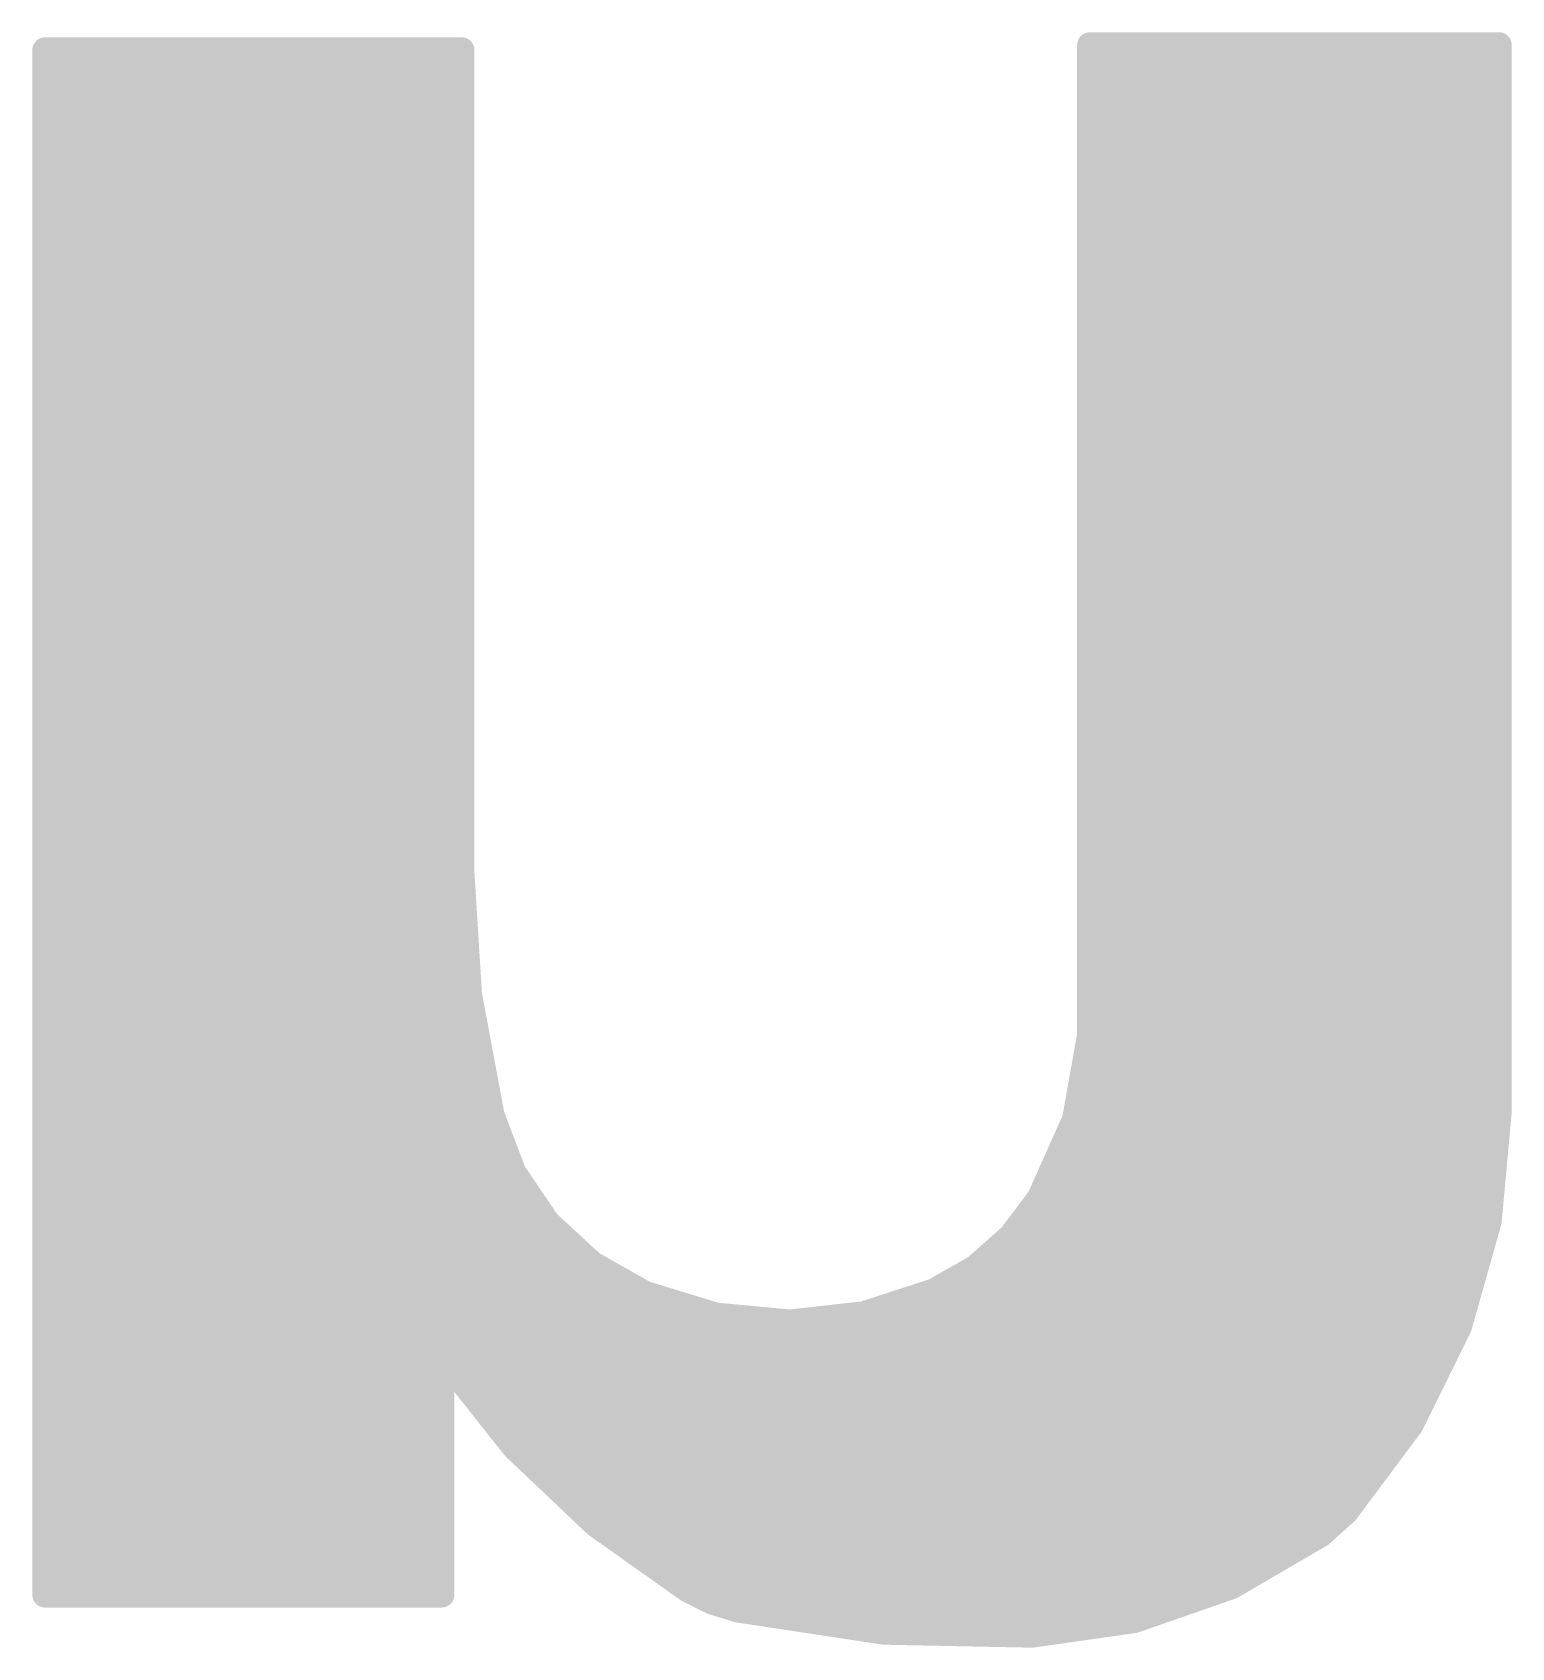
# Model space of a CAD drawing. Extents: x -2.6 to 78.8, y -16.5 to 68.7.
# Drawn here: x 36.764 to 38.26, y 23.886 to 25.519 of the extents above; entities that cross this region are included whole.
import ezdxf

# ---------------------------------------------------------------- set-up
doc = ezdxf.new("R2010")
doc.units = 0
doc.layers.add('22', color=40, linetype='CONTINUOUS')

msp = doc.modelspace()

# ---------------------------------------------------------------- linework, layer by layer
at = {"layer": '22', "const_width": 0.0127}
for points in [[(36.7767, 25.508, 1), (36.7767, 25.4952)], [(36.7831, 25.5016, 1), (36.7704, 25.5016)], [(37.2047, 25.5016, 1), (37.192, 25.5016)], [(37.1983, 25.4952, 1), (37.1983, 25.508)], [(37.8333, 25.5131, 1), (37.8333, 25.5004)], [(37.8333, 25.508, 1), (37.8333, 25.4952)], [(37.8396, 25.5067, 1), (37.827, 25.5067)], [(38.2537, 25.5067, 1), (38.241, 25.5067)], [(38.2473, 25.5004, 1), (38.2473, 25.5131)], [(38.2473, 25.4952, 1), (38.2473, 25.508)], [(36.7767, 25.4826, 1), (36.7767, 25.4699)], [(37.1983, 25.4699, 1), (37.1983, 25.4826)], [(37.8333, 25.4826, 1), (37.8333, 25.4699)], [(38.2473, 25.4699, 1), (38.2473, 25.4826)], [(36.7767, 25.4572, 1), (36.7767, 25.4444)], [(37.1983, 25.4444, 1), (37.1983, 25.4572)], [(37.8333, 25.4572, 1), (37.8333, 25.4444)], [(38.2473, 25.4444, 1), (38.2473, 25.4572)], [(36.7767, 25.4318, 1), (36.7767, 25.419)], [(37.1983, 25.419, 1), (37.1983, 25.4318)], [(37.8333, 25.4318, 1), (37.8333, 25.419)], [(38.2473, 25.419, 1), (38.2473, 25.4318)], [(36.7767, 25.4064, 1), (36.7767, 25.3937)], [(37.1983, 25.3937, 1), (37.1983, 25.4064)], [(37.8333, 25.4064, 1), (37.8333, 25.3937)], [(38.2473, 25.3937, 1), (38.2473, 25.4064)], [(36.7767, 25.381, 1), (36.7767, 25.3682)], [(37.1983, 25.3682, 1), (37.1983, 25.381)], [(37.8333, 25.381, 1), (37.8333, 25.3682)], [(38.2473, 25.3682, 1), (38.2473, 25.381)], [(36.7767, 25.3556, 1), (36.7767, 25.3428)], [(37.1983, 25.3428, 1), (37.1983, 25.3556)], [(37.8333, 25.3556, 1), (37.8333, 25.3428)], [(38.2473, 25.3428, 1), (38.2473, 25.3556)], [(36.7767, 25.3302, 1), (36.7767, 25.3175)], [(37.1983, 25.3175, 1), (37.1983, 25.3302)], [(37.8333, 25.3302, 1), (37.8333, 25.3175)], [(38.2473, 25.3175, 1), (38.2473, 25.3302)], [(36.7767, 25.3048, 1), (36.7767, 25.292)], [(37.1983, 25.292, 1), (37.1983, 25.3048)], [(37.8333, 25.3048, 1), (37.8333, 25.292)], [(38.2473, 25.292, 1), (38.2473, 25.3048)], [(36.7767, 25.2794, 1), (36.7767, 25.2666)], [(37.1983, 25.2666, 1), (37.1983, 25.2794)], [(37.8333, 25.2794, 1), (37.8333, 25.2666)], [(38.2473, 25.2666, 1), (38.2473, 25.2794)], [(36.7767, 25.254, 1), (36.7767, 25.2413)], [(37.1983, 25.2413, 1), (37.1983, 25.254)], [(37.8333, 25.254, 1), (37.8333, 25.2413)], [(38.2473, 25.2413, 1), (38.2473, 25.254)], [(36.7767, 25.2286, 1), (36.7767, 25.2158)], [(37.1983, 25.2158, 1), (37.1983, 25.2286)], [(37.8333, 25.2286, 1), (37.8333, 25.2158)], [(38.2473, 25.2158, 1), (38.2473, 25.2286)], [(36.7767, 25.2032, 1), (36.7767, 25.1904)], [(37.1983, 25.1904, 1), (37.1983, 25.2032)], [(37.8333, 25.2032, 1), (37.8333, 25.1904)], [(38.2473, 25.1904, 1), (38.2473, 25.2032)], [(36.7767, 25.1778, 1), (36.7767, 25.1651)], [(37.1983, 25.1651, 1), (37.1983, 25.1778)], [(37.8333, 25.1778, 1), (37.8333, 25.1651)], [(38.2473, 25.1651, 1), (38.2473, 25.1778)], [(36.7767, 25.1524, 1), (36.7767, 25.1396)], [(37.1983, 25.1396, 1), (37.1983, 25.1524)], [(37.8333, 25.1524, 1), (37.8333, 25.1396)], [(38.2473, 25.1396, 1), (38.2473, 25.1524)], [(36.7767, 25.127, 1), (36.7767, 25.1142)], [(37.1983, 25.1142, 1), (37.1983, 25.127)], [(37.8333, 25.127, 1), (37.8333, 25.1142)], [(38.2473, 25.1142, 1), (38.2473, 25.127)], [(36.7767, 25.1016, 1), (36.7767, 25.0889)], [(37.1983, 25.0889, 1), (37.1983, 25.1016)], [(37.8333, 25.1016, 1), (37.8333, 25.0889)], [(38.2473, 25.0889, 1), (38.2473, 25.1016)], [(36.7767, 25.0762, 1), (36.7767, 25.0634)], [(37.1983, 25.0634, 1), (37.1983, 25.0762)], [(37.8333, 25.0762, 1), (37.8333, 25.0634)], [(38.2473, 25.0634, 1), (38.2473, 25.0762)], [(36.7767, 25.0508, 1), (36.7767, 25.038)], [(37.1983, 25.038, 1), (37.1983, 25.0508)], [(37.8333, 25.0508, 1), (37.8333, 25.038)], [(38.2473, 25.038, 1), (38.2473, 25.0508)], [(36.7767, 25.0254, 1), (36.7767, 25.0127)], [(37.1983, 25.0127, 1), (37.1983, 25.0254)], [(37.8333, 25.0254, 1), (37.8333, 25.0127)], [(38.2473, 25.0127, 1), (38.2473, 25.0254)], [(36.7767, 25, 1), (36.7767, 24.9872)], [(37.1983, 24.9872, 1), (37.1983, 25)], [(37.8333, 25, 1), (37.8333, 24.9872)], [(38.2473, 24.9872, 1), (38.2473, 25)], [(36.7767, 24.9746, 1), (36.7767, 24.9618)], [(37.1983, 24.9618, 1), (37.1983, 24.9746)], [(37.8333, 24.9746, 1), (37.8333, 24.9618)], [(38.2473, 24.9618, 1), (38.2473, 24.9746)], [(36.7767, 24.9492, 1), (36.7767, 24.9365)], [(37.1983, 24.9365, 1), (37.1983, 24.9492)], [(37.8333, 24.9492, 1), (37.8333, 24.9365)], [(38.2473, 24.9365, 1), (38.2473, 24.9492)], [(36.7767, 24.9238, 1), (36.7767, 24.911)], [(37.1983, 24.911, 1), (37.1983, 24.9238)], [(37.8333, 24.9238, 1), (37.8333, 24.911)], [(38.2473, 24.911, 1), (38.2473, 24.9238)], [(36.7767, 24.8984, 1), (36.7767, 24.8856)], [(37.1983, 24.8856, 1), (37.1983, 24.8984)], [(37.8333, 24.8984, 1), (37.8333, 24.8856)], [(38.2473, 24.8856, 1), (38.2473, 24.8984)], [(36.7767, 24.873, 1), (36.7767, 24.8603)], [(37.1983, 24.8603, 1), (37.1983, 24.873)], [(37.8333, 24.873, 1), (37.8333, 24.8603)], [(38.2473, 24.8603, 1), (38.2473, 24.873)], [(36.7767, 24.8476, 1), (36.7767, 24.8348)], [(37.1983, 24.8348, 1), (37.1983, 24.8476)], [(37.8333, 24.8476, 1), (37.8333, 24.8348)], [(38.2473, 24.8348, 1), (38.2473, 24.8476)], [(36.7767, 24.8222, 1), (36.7767, 24.8094)], [(37.1983, 24.8094, 1), (37.1983, 24.8222)], [(37.8333, 24.8222, 1), (37.8333, 24.8094)], [(38.2473, 24.8094, 1), (38.2473, 24.8222)], [(36.7767, 24.7968, 1), (36.7767, 24.7841)], [(37.1983, 24.7841, 1), (37.1983, 24.7968)], [(37.8333, 24.7968, 1), (37.8333, 24.7841)], [(38.2473, 24.7841, 1), (38.2473, 24.7968)], [(36.7767, 24.7714, 1), (36.7767, 24.7586)], [(37.1983, 24.7586, 1), (37.1983, 24.7714)], [(37.8333, 24.7714, 1), (37.8333, 24.7586)], [(38.2473, 24.7586, 1), (38.2473, 24.7714)], [(36.7767, 24.746, 1), (36.7767, 24.7333)], [(37.1983, 24.7333, 1), (37.1983, 24.746)], [(37.8333, 24.746, 1), (37.8333, 24.7333)], [(38.2473, 24.7333, 1), (38.2473, 24.746)], [(36.7767, 24.7206, 1), (36.7767, 24.7079)], [(37.1983, 24.7079, 1), (37.1983, 24.7206)], [(37.8333, 24.7206, 1), (37.8333, 24.7079)], [(38.2473, 24.7079, 1), (38.2473, 24.7206)], [(36.7767, 24.6952, 1), (36.7767, 24.6824)], [(37.1983, 24.6824, 1), (37.1983, 24.6952)], [(37.8333, 24.6952, 1), (37.8333, 24.6824)], [(38.2473, 24.6824, 1), (38.2473, 24.6952)], [(37.2046, 24.6714, 1), (37.192, 24.6706)], [(36.7767, 24.6698, 1), (36.7767, 24.6571)], [(37.192, 24.671, 1), (37.2047, 24.671)], [(37.1988, 24.6571, 1), (37.1988, 24.6698)], [(37.8333, 24.6698, 1), (37.8333, 24.6571)], [(38.2473, 24.6571, 1), (38.2473, 24.6698)], [(36.7767, 24.6444, 1), (36.7767, 24.6317)], [(37.2003, 24.6317, 1), (37.2003, 24.6444)], [(37.8333, 24.6444, 1), (37.8333, 24.6317)], [(38.2473, 24.6317, 1), (38.2473, 24.6444)], [(36.7767, 24.619, 1), (36.7767, 24.6062)], [(37.2019, 24.6062, 1), (37.2019, 24.619)], [(37.8333, 24.619, 1), (37.8333, 24.6062)], [(38.2473, 24.6062, 1), (38.2473, 24.619)], [(36.7767, 24.5936, 1), (36.7767, 24.5809)], [(37.2035, 24.5809, 1), (37.2035, 24.5936)], [(37.8333, 24.5936, 1), (37.8333, 24.5809)], [(38.2473, 24.5809, 1), (38.2473, 24.5936)], [(36.7767, 24.5682, 1), (36.7767, 24.5555)], [(37.205, 24.5555, 1), (37.205, 24.5682)], [(37.8333, 24.5682, 1), (37.8333, 24.5555)], [(38.2473, 24.5555, 1), (38.2473, 24.5682)], [(36.7767, 24.5428, 1), (36.7767, 24.53)], [(37.2122, 24.548, 1), (37.1997, 24.5457)], [(37.1996, 24.5465, 1), (37.2123, 24.5473)], [(37.2079, 24.53, 1), (37.2079, 24.5428)], [(37.8333, 24.5428, 1), (37.8333, 24.53)], [(38.2473, 24.53, 1), (38.2473, 24.5428)], [(36.7767, 24.5174, 1), (36.7767, 24.5047)], [(37.2127, 24.5047, 1), (37.2127, 24.5174)], [(37.8333, 24.5174, 1), (37.8333, 24.5047)], [(37.8396, 24.5048, 1), (37.827, 24.507)], [(38.2473, 24.5047, 1), (38.2473, 24.5174)], [(37.827, 24.5059, 1), (37.8396, 24.5059)], [(36.7767, 24.492, 1), (36.7767, 24.4793)], [(37.2174, 24.4793, 1), (37.2174, 24.492)], [(37.8297, 24.492, 1), (37.8297, 24.4793)], [(38.2473, 24.4793, 1), (38.2473, 24.492)], [(36.7767, 24.4666, 1), (36.7767, 24.4538)], [(37.2221, 24.4538, 1), (37.2221, 24.4666)], [(37.8251, 24.4666, 1), (37.8251, 24.4538)], [(38.2473, 24.4538, 1), (38.2473, 24.4666)], [(36.7767, 24.4412, 1), (36.7767, 24.4285)], [(37.2347, 24.4269, 1), (37.2229, 24.4223)], [(37.2269, 24.4285, 1), (37.2269, 24.4412)], [(37.8206, 24.4412, 1), (37.8206, 24.4285)], [(38.2536, 24.4266, 1), (38.241, 24.4278)], [(38.2473, 24.4285, 1), (38.2473, 24.4412)], [(36.7767, 24.4158, 1), (36.7767, 24.4031)], [(37.2226, 24.4234, 1), (37.235, 24.4258)], [(37.2346, 24.4031, 1), (37.2346, 24.4158)], [(37.8131, 24.4158, 1), (37.8131, 24.4031)], [(37.8117, 24.4214, 1), (37.8242, 24.4191)], [(37.8238, 24.4177, 1), (37.8122, 24.4228)], [(38.241, 24.4272, 1), (38.2537, 24.4272)], [(38.2457, 24.4031, 1), (38.2457, 24.4158)], [(36.7767, 24.3904, 1), (36.7767, 24.3776)], [(37.2442, 24.3776, 1), (37.2442, 24.3904)], [(37.8018, 24.3904, 1), (37.8018, 24.3776)], [(38.2433, 24.3776, 1), (38.2433, 24.3904)], [(36.7767, 24.365, 1), (36.7767, 24.3523)], [(37.2559, 24.3707, 1), (37.2453, 24.3636)], [(37.2447, 24.3649, 1), (37.2565, 24.3694)], [(37.2564, 24.3523, 1), (37.2564, 24.365)], [(37.7904, 24.365, 1), (37.7904, 24.3523)], [(38.241, 24.3523, 1), (38.241, 24.365)], [(37.7876, 24.337, 1), (37.7774, 24.3446)], [(36.7767, 24.3396, 1), (36.7767, 24.3269)], [(37.2735, 24.3269, 1), (37.2735, 24.3396)], [(37.7768, 24.3396, 1), (37.7768, 24.3269)], [(37.7767, 24.3434, 1), (37.7883, 24.3382)], [(38.2387, 24.3269, 1), (38.2387, 24.3396)], [(36.7767, 24.3142, 1), (36.7767, 24.3014)], [(37.2893, 24.3209, 1), (37.2807, 24.3115)], [(37.2797, 24.3126, 1), (37.2903, 24.3197)], [(37.2941, 24.3014, 1), (37.2941, 24.3142)], [(37.7577, 24.3142, 1), (37.7577, 24.3014)], [(38.2309, 24.3178, 1), (38.2435, 24.3166)], [(38.2433, 24.3155, 1), (38.2311, 24.3189)], [(38.2345, 24.3014, 1), (38.2345, 24.3142)], [(37.7486, 24.3062, 1), (37.7587, 24.2985)], [(37.7578, 24.2976, 1), (37.7494, 24.3071)], [(36.7767, 24.2888, 1), (36.7767, 24.2761)], [(37.3216, 24.2761, 1), (37.3216, 24.2888)], [(37.3333, 24.28, 1), (37.327, 24.269)], [(37.731, 24.2888, 1), (37.731, 24.2761)], [(38.2274, 24.2761, 1), (38.2274, 24.2888)], [(37.3259, 24.2698, 1), (37.3345, 24.2792)], [(37.7134, 24.2753, 1), (37.7218, 24.2658)], [(37.7207, 24.2651, 1), (37.7144, 24.2761)], [(36.7767, 24.2634, 1), (36.7767, 24.2507)], [(37.3612, 24.2507, 1), (37.3612, 24.2634)], [(37.3856, 24.2504, 1), (37.3818, 24.2382)], [(37.3806, 24.2388, 1), (37.3868, 24.2498)], [(37.6727, 24.2523, 1), (37.6789, 24.2413)], [(37.6778, 24.2408, 1), (37.6738, 24.2528)], [(37.6937, 24.2634, 1), (37.6937, 24.2507)], [(38.2202, 24.2507, 1), (38.2202, 24.2634)], [(36.7767, 24.238, 1), (36.7767, 24.2252)], [(37.4252, 24.2252, 1), (37.4252, 24.238)], [(37.629, 24.238, 1), (37.629, 24.2252)], [(38.2131, 24.2252, 1), (38.2131, 24.238)], [(37.456, 24.2287, 1), (37.4548, 24.2161)], [(37.4535, 24.2163, 1), (37.4572, 24.2285)], [(37.5293, 24.2217, 1), (37.5307, 24.2091)], [(37.5294, 24.2091, 1), (37.5306, 24.2217)], [(37.6025, 24.2297, 1), (37.6065, 24.2176)], [(37.6052, 24.2173, 1), (37.6038, 24.23)], [(38.2129, 24.2081, 1), (38.2015, 24.2137)], [(36.7767, 24.2126, 1), (36.7767, 24.1999)], [(38.2011, 24.2126, 1), (38.2134, 24.2092)], [(38.2049, 24.1999, 1), (38.2049, 24.2126)], [(36.7767, 24.1872, 1), (36.7767, 24.1745)], [(37.178, 24.1847, 1), (37.178, 24.1719)], [(37.1844, 24.1783, 1), (37.1717, 24.1783)], [(37.1855, 24.1822, 1), (37.1755, 24.1744)], [(37.1805, 24.1719, 1), (37.1805, 24.1847)], [(38.1924, 24.1745, 1), (38.1924, 24.1872)], [(36.7767, 24.1618, 1), (36.7767, 24.149)], [(37.178, 24.149, 1), (37.178, 24.1618)], [(37.1986, 24.1618, 1), (37.1986, 24.149)], [(38.1799, 24.149, 1), (38.1799, 24.1618)], [(36.7767, 24.1364, 1), (36.7767, 24.1237)], [(37.178, 24.1237, 1), (37.178, 24.1364)], [(37.2187, 24.1364, 1), (37.2187, 24.1237)], [(38.1674, 24.1237, 1), (38.1674, 24.1364)], [(38.1635, 24.108, 1), (38.1533, 24.1156)], [(36.7767, 24.111, 1), (36.7767, 24.0983)], [(37.178, 24.0983, 1), (37.178, 24.111)], [(37.2388, 24.111, 1), (37.2388, 24.0983)], [(38.1527, 24.1146, 1), (38.1641, 24.109)], [(38.153, 24.0983, 1), (38.153, 24.111)], [(36.7767, 24.0856, 1), (36.7767, 24.0728)], [(37.178, 24.0728, 1), (37.178, 24.0856)], [(37.2556, 24.0935, 1), (37.2468, 24.0843)], [(37.2462, 24.085, 1), (37.2562, 24.0929)], [(37.2615, 24.0856, 1), (37.2615, 24.0728)], [(38.1341, 24.0728, 1), (38.1341, 24.0856)], [(36.7767, 24.0602, 1), (36.7767, 24.0475)], [(37.178, 24.0475, 1), (37.178, 24.0602)], [(37.2882, 24.0602, 1), (37.2882, 24.0475)], [(38.1151, 24.0475, 1), (38.1151, 24.0602)], [(36.7767, 24.0348, 1), (36.7767, 24.0221)], [(37.178, 24.0221, 1), (37.178, 24.0348)], [(37.315, 24.0348, 1), (37.315, 24.0221)], [(38.0873, 24.0271, 1), (38.0975, 24.0195)], [(38.0966, 24.0186, 1), (38.0882, 24.028)], [(38.0962, 24.0221, 1), (38.0962, 24.0348)], [(36.7767, 24.0094, 1), (36.7767, 23.9966)], [(37.178, 23.9966, 1), (37.178, 24.0094)], [(37.3376, 24.0157, 1), (37.3302, 24.0053)], [(37.3295, 24.0059, 1), (37.3383, 24.0151)], [(37.3445, 24.0094, 1), (37.3445, 23.9966)], [(38.0628, 24.0052, 1), (38.0712, 23.9958)], [(38.0702, 23.995, 1), (38.0638, 24.006)], [(38.0698, 23.9966, 1), (38.0698, 24.0094)], [(36.7767, 23.984, 1), (36.7767, 23.9713)], [(37.178, 23.9713, 1), (37.178, 23.984)], [(37.3803, 23.984, 1), (37.3803, 23.9713)], [(38.0277, 23.9713, 1), (38.0277, 23.984)], [(36.7767, 23.9586, 1), (36.7767, 23.9459)], [(37.178, 23.9459, 1), (37.178, 23.9586)], [(37.4162, 23.9586, 1), (37.4162, 23.9459)], [(37.9789, 23.9419, 1), (37.9747, 23.9539)], [(37.9842, 23.9459, 1), (37.9842, 23.9586)], [(36.7767, 23.9459, 1), (36.7767, 23.9332)], [(36.7704, 23.9395, 1), (36.7831, 23.9395)], [(37.1717, 23.9395, 1), (37.1844, 23.9395)], [(37.178, 23.9332, 1), (37.178, 23.9459)], [(37.4297, 23.9503, 1), (37.4241, 23.9389)], [(37.4232, 23.9394, 1), (37.4306, 23.9498)], [(37.4533, 23.9384, 1), (37.4496, 23.9263)], [(37.4486, 23.9267, 1), (37.4543, 23.938)], [(37.9736, 23.9534, 1), (37.98, 23.9424)], [(37.4696, 23.9332, 1), (37.4696, 23.9204)], [(37.4787, 23.9306, 1), (37.4767, 23.918)], [(37.4758, 23.9182, 1), (37.4796, 23.9304)], [(37.9161, 23.9204, 1), (37.9161, 23.9332)], [(37.6256, 23.9083, 1), (37.6253, 23.8956)], [(37.6245, 23.8957, 1), (37.6264, 23.9082)], [(37.6518, 23.9078, 1), (37.6518, 23.8951)], [(37.774, 23.9052, 1), (37.7758, 23.8926)], [(37.7748, 23.8926, 1), (37.775, 23.9052)], [(37.7925, 23.8951, 1), (37.7925, 23.9078)], [(37.8762, 23.9196, 1), (37.8803, 23.9076)], [(37.8791, 23.9073, 1), (37.8773, 23.9199)]]:
    msp.add_lwpolyline(points, format="xyb", dxfattribs=at)
at = {"layer": '22', "const_width": 0.0254}
for points in [[(36.7767, 23.9395), (36.7767, 25.5016)], [(36.7767, 25.5016), (37.1983, 25.5016)], [(37.1983, 25.5016), (37.1983, 24.671)], [(37.8333, 24.5059), (37.8333, 25.5067)], [(37.8333, 25.5067), (38.2473, 25.5067)], [(37.8333, 25.5016), (38.2473, 25.5016)], [(38.2473, 25.5067), (38.2473, 24.4272)], [(36.7767, 25.4762), (37.1983, 25.4762)], [(37.8333, 25.4762), (38.2473, 25.4762)], [(36.7767, 25.4508), (37.1983, 25.4508)], [(37.8333, 25.4508), (38.2473, 25.4508)], [(36.7767, 25.4254), (37.1983, 25.4254)], [(37.8333, 25.4254), (38.2473, 25.4254)], [(36.7767, 25.4), (37.1983, 25.4)], [(37.8333, 25.4), (38.2473, 25.4)], [(36.7767, 25.3746), (37.1983, 25.3746)], [(37.8333, 25.3746), (38.2473, 25.3746)], [(36.7767, 25.3492), (37.1983, 25.3492)], [(37.8333, 25.3492), (38.2473, 25.3492)], [(36.7767, 25.3238), (37.1983, 25.3238)], [(37.8333, 25.3238), (38.2473, 25.3238)], [(36.7767, 25.2984), (37.1983, 25.2984)], [(37.8333, 25.2984), (38.2473, 25.2984)], [(36.7767, 25.273), (37.1983, 25.273)], [(37.8333, 25.273), (38.2473, 25.273)], [(36.7767, 25.2476), (37.1983, 25.2476)], [(37.8333, 25.2476), (38.2473, 25.2476)], [(36.7767, 25.2222), (37.1983, 25.2222)], [(37.8333, 25.2222), (38.2473, 25.2222)], [(36.7767, 25.1968), (37.1983, 25.1968)], [(37.8333, 25.1968), (38.2473, 25.1968)], [(36.7767, 25.1714), (37.1983, 25.1714)], [(37.8333, 25.1714), (38.2473, 25.1714)], [(36.7767, 25.146), (37.1983, 25.146)], [(37.8333, 25.146), (38.2473, 25.146)], [(36.7767, 25.1206), (37.1983, 25.1206)], [(37.8333, 25.1206), (38.2473, 25.1206)], [(36.7767, 25.0952), (37.1983, 25.0952)], [(37.8333, 25.0952), (38.2473, 25.0952)], [(36.7767, 25.0698), (37.1983, 25.0698)], [(37.8333, 25.0698), (38.2473, 25.0698)], [(36.7767, 25.0444), (37.1983, 25.0444)], [(37.8333, 25.0444), (38.2473, 25.0444)], [(36.7767, 25.019), (37.1983, 25.019)], [(37.8333, 25.019), (38.2473, 25.019)], [(36.7767, 24.9936), (37.1983, 24.9936)], [(37.8333, 24.9936), (38.2473, 24.9936)], [(36.7767, 24.9682), (37.1983, 24.9682)], [(37.8333, 24.9682), (38.2473, 24.9682)], [(36.7767, 24.9428), (37.1983, 24.9428)], [(37.8333, 24.9428), (38.2473, 24.9428)], [(36.7767, 24.9174), (37.1983, 24.9174)], [(37.8333, 24.9174), (38.2473, 24.9174)], [(36.7767, 24.892), (37.1983, 24.892)], [(37.8333, 24.892), (38.2473, 24.892)], [(36.7767, 24.8666), (37.1983, 24.8666)], [(37.8333, 24.8666), (38.2473, 24.8666)], [(36.7767, 24.8412), (37.1983, 24.8412)], [(37.8333, 24.8412), (38.2473, 24.8412)], [(36.7767, 24.8158), (37.1983, 24.8158)], [(37.8333, 24.8158), (38.2473, 24.8158)], [(36.7767, 24.7904), (37.1983, 24.7904)], [(37.8333, 24.7904), (38.2473, 24.7904)], [(36.7767, 24.765), (37.1983, 24.765)], [(37.8333, 24.765), (38.2473, 24.765)], [(36.7767, 24.7396), (37.1983, 24.7396)], [(37.8333, 24.7396), (38.2473, 24.7396)], [(36.7767, 24.7142), (37.1983, 24.7142)], [(37.8333, 24.7142), (38.2473, 24.7142)], [(36.7767, 24.6888), (37.1983, 24.6888)], [(37.8333, 24.6888), (38.2473, 24.6888)], [(37.1983, 24.671), (37.206, 24.5469)], [(36.7767, 24.6634), (37.1988, 24.6634)], [(37.8333, 24.6634), (38.2473, 24.6634)], [(36.7767, 24.638), (37.2003, 24.638)], [(37.8333, 24.638), (38.2473, 24.638)], [(36.7767, 24.6126), (37.2019, 24.6126)], [(37.8333, 24.6126), (38.2473, 24.6126)], [(36.7767, 24.5872), (37.2035, 24.5872)], [(37.8333, 24.5872), (38.2473, 24.5872)], [(36.7767, 24.5618), (37.205, 24.5618)], [(37.8333, 24.5618), (38.2473, 24.5618)], [(36.7767, 24.5364), (37.2079, 24.5364)], [(37.206, 24.5469), (37.2288, 24.4246)], [(37.8333, 24.5364), (38.2473, 24.5364)], [(36.7767, 24.511), (37.2127, 24.511)], [(37.818, 24.4202), (37.8333, 24.5059)], [(37.8333, 24.511), (38.2473, 24.511)], [(36.7767, 24.4856), (37.2174, 24.4856)], [(37.8297, 24.4856), (38.2473, 24.4856)], [(36.7767, 24.4602), (37.2221, 24.4602)], [(37.8251, 24.4602), (38.2473, 24.4602)], [(36.7767, 24.4348), (37.2269, 24.4348)], [(37.2288, 24.4246), (37.2506, 24.3671)], [(37.8206, 24.4348), (38.2473, 24.4348)], [(38.2473, 24.4272), (38.2372, 24.3172)], [(36.7767, 24.4094), (37.2346, 24.4094)], [(37.7825, 24.3408), (37.818, 24.4202)], [(37.8131, 24.4094), (38.2457, 24.4094)], [(36.7767, 24.384), (37.2442, 24.384)], [(37.8018, 24.384), (38.2433, 24.384)], [(36.7767, 24.3586), (37.2564, 24.3586)], [(37.2506, 24.3671), (37.285, 24.3162)], [(37.7904, 24.3586), (38.241, 24.3586)], [(37.7536, 24.3024), (37.7825, 24.3408)], [(36.7767, 24.3332), (37.2735, 24.3332)], [(37.7768, 24.3332), (38.2387, 24.3332)], [(36.7767, 24.3078), (37.2941, 24.3078)], [(37.285, 24.3162), (37.3302, 24.2745)], [(37.7577, 24.3078), (38.2345, 24.3078)], [(38.2372, 24.3172), (38.2072, 24.2109)], [(37.7176, 24.2706), (37.7536, 24.3024)], [(36.7767, 24.2824), (37.3216, 24.2824)], [(37.3302, 24.2745), (37.3837, 24.2443)], [(37.731, 24.2824), (38.2274, 24.2824)], [(37.6758, 24.2468), (37.7176, 24.2706)], [(36.7767, 24.257), (37.3612, 24.257)], [(37.3837, 24.2443), (37.4554, 24.2224)], [(37.6045, 24.2237), (37.6758, 24.2468)], [(37.6937, 24.257), (38.2202, 24.257)], [(36.7767, 24.2316), (37.4252, 24.2316)], [(37.629, 24.2316), (38.2131, 24.2316)], [(37.4554, 24.2224), (37.53, 24.2154)], [(37.53, 24.2154), (37.6045, 24.2237)], [(38.2072, 24.2109), (38.1584, 24.1118)], [(36.7767, 24.2062), (38.2049, 24.2062)], [(36.7767, 24.1808), (38.1924, 24.1808)], [(37.1805, 24.1783), (37.178, 24.1783)], [(37.178, 24.1783), (37.178, 23.9395)], [(37.2512, 24.0889), (37.1805, 24.1783)], [(36.7767, 24.1554), (37.178, 24.1554)], [(37.1986, 24.1554), (38.1799, 24.1554)], [(36.7767, 24.13), (37.178, 24.13)], [(37.2187, 24.13), (38.1674, 24.13)], [(38.1584, 24.1118), (38.0924, 24.0233)], [(36.7767, 24.1046), (37.178, 24.1046)], [(37.2388, 24.1046), (38.153, 24.1046)], [(36.7767, 24.0792), (37.178, 24.0792)], [(37.3339, 24.0105), (37.2512, 24.0889)], [(37.2615, 24.0792), (38.1341, 24.0792)], [(36.7767, 24.0538), (37.178, 24.0538)], [(37.2882, 24.0538), (38.1151, 24.0538)], [(36.7767, 24.0284), (37.178, 24.0284)], [(37.315, 24.0284), (38.0962, 24.0284)], [(38.0924, 24.0233), (38.067, 24.0005)], [(36.7767, 24.003), (37.178, 24.003)], [(37.4269, 23.9446), (37.3339, 24.0105)], [(37.3445, 24.003), (38.0698, 24.003)], [(38.067, 24.0005), (37.9768, 23.9479)], [(36.7767, 23.9776), (37.178, 23.9776)], [(37.3803, 23.9776), (38.0277, 23.9776)], [(36.7767, 23.9522), (37.178, 23.9522)], [(37.4162, 23.9522), (37.9842, 23.9522)], [(37.9768, 23.9479), (37.8782, 23.9136)], [(37.178, 23.9395), (36.7767, 23.9395)], [(37.4515, 23.9323), (37.4269, 23.9446)], [(37.4777, 23.9243), (37.4515, 23.9323)], [(37.4696, 23.9268), (37.9161, 23.9268)], [(37.6255, 23.9019), (37.4777, 23.9243)], [(37.7749, 23.8989), (37.6255, 23.9019)], [(37.6518, 23.9014), (37.7925, 23.9014)], [(37.8782, 23.9136), (37.7749, 23.8989)]]:
    msp.add_lwpolyline(points, dxfattribs=at)

doc.saveas('drawing.dxf')
